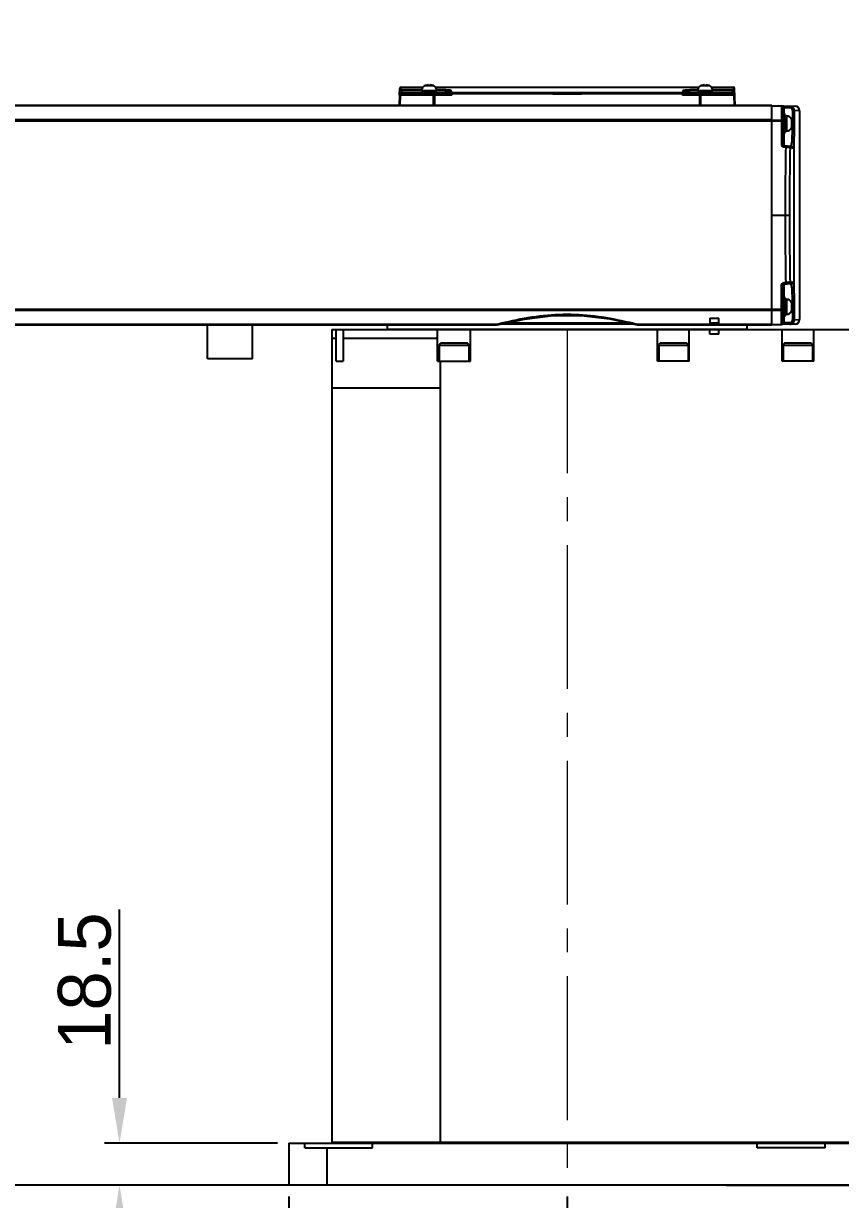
# Model space of a CAD drawing. Header units: millimetres. Extents: x 4086 to 8300, y 123 to 1549.
# Drawn here: x 6864.6 to 6972.9, y 837.6 to 993.5 of the extents above; entities that cross this region are included whole.
import ezdxf

# ---------------------------------------------------------------- set-up
doc = ezdxf.new("R2010")
doc.units = ezdxf.units.MM
doc.linetypes.add('CENTER2', pattern=[28.575, 19.05, -3.175, 3.175, -3.175])
doc.layers.add('中心线层', color=7, linetype='CENTER2', lineweight=0)
doc.layers.add('轮廓实线层', color=7, linetype='Continuous', lineweight=30)
doc.styles.add('思源黑', font='SourceHanSansCN-Normal.ttf')
doc.dimstyles.new('尺寸标注_3_10比例', dxfattribs={"dimtxt": 7, "dimasz": 6, "dimexe": 2, "dimexo": 1.5, "dimgap": 1, "dimtad": 1, "dimdec": 1, "dimlfac": 3.333333, "dimdsep": 46, "dimtxsty": '思源黑', "dimcen": 0.09, "dimadec": 0, "dimazin": 0, "dimtp": 0.01, "dimtm": 0.01, "dimtfac": 1, "dimtdec": 1, "dimtofl": 0, "dimtmove": 0, "dimatfit": 3, "dimfxl": 0, "dimtolj": 1, "dimarcsym": 0})

# ---------------------------------------------------------------- blocks, each defined once
blk = doc.blocks.new('*D2682')
at = {"layer": 'Defpoints', "color": 0}
for p in [(6600.6, 1170.28), (6687.99, 1170.28), (6899.74, 839.53)]:
    blk.add_point(p, dxfattribs=at)
at = {"layer": '轮廓实线层', "color": 0, "lineweight": -2}
for p, q in [((6686.49, 1170.28), (6598.6, 1170.28)), ((6600.6, 845.53), (6600.6, 1164.28)), ((6898.24, 839.53), (6598.6, 839.53))]:
    blk.add_line(p, q, dxfattribs=at)
at = {"layer": '轮廓实线层', "color": 0}
for points in [[(6601.6, 1164.28), (6599.6, 1164.28), (6600.6, 1170.28)], [(6599.6, 845.53), (6601.6, 845.53), (6600.6, 839.53)]]:
    blk.add_solid(points, dxfattribs=at)
at = {"layer": '轮廓实线层', "color": 0, "insert": (6595.97, 1004.91), "char_height": 7, "attachment_point": 5, "rotation": 90, "style": '思源黑'}
blk.add_mtext('\\A1;\\A1;1099.5', dxfattribs=at)
blk = doc.blocks.new('*D2683')
at = {"layer": 'Defpoints', "color": 0}
for p in [(6815.69, 951.14), (6795.23, 839.53), (6924.69, 839.53)]:
    blk.add_point(p, dxfattribs=at)
at = {"layer": '轮廓实线层', "color": 0, "lineweight": -2}
for p, q in [((6814.19, 951.14), (6793.23, 951.14)), ((6795.23, 945.14), (6795.23, 845.53)), ((6923.19, 839.53), (6793.23, 839.53))]:
    blk.add_line(p, q, dxfattribs=at)
at = {"layer": '轮廓实线层', "color": 0}
for points in [[(6796.23, 945.14), (6794.23, 945.14), (6795.23, 951.14)], [(6794.23, 845.53), (6796.23, 845.53), (6795.23, 839.53)]]:
    blk.add_solid(points, dxfattribs=at)
at = {"layer": '轮廓实线层', "color": 0, "insert": (6790.6, 897.94), "char_height": 7, "attachment_point": 5, "rotation": 90, "style": '思源黑'}
blk.add_mtext('\\A1;372', dxfattribs=at)
blk = doc.blocks.new('*D2687')
at = {"layer": 'Defpoints', "color": 0}
for p in [(6685.77, 959.68), (6655, 839.53), (6899.74, 839.53)]:
    blk.add_point(p, dxfattribs=at)
at = {"layer": '轮廓实线层', "color": 0, "lineweight": -2}
for p, q in [((6684.27, 959.68), (6653, 959.68)), ((6655, 953.68), (6655, 845.53)), ((6898.24, 839.53), (6653, 839.53))]:
    blk.add_line(p, q, dxfattribs=at)
at = {"layer": '轮廓实线层', "color": 0}
for points in [[(6656, 953.68), (6654, 953.68), (6655, 959.68)], [(6654, 845.53), (6656, 845.53), (6655, 839.53)]]:
    blk.add_solid(points, dxfattribs=at)
at = {"layer": '轮廓实线层', "color": 0, "insert": (6650.37, 899.61), "char_height": 7, "attachment_point": 5, "rotation": 90, "style": '思源黑'}
blk.add_mtext('\\A1;400.5', dxfattribs=at)
blk = doc.blocks.new('*D2688')
at = {"layer": 'Defpoints', "color": 0}
for p in [(6877.29, 845.08), (6899.74, 845.08), (6899.74, 839.53)]:
    blk.add_point(p, dxfattribs=at)
at = {"layer": '轮廓实线层', "color": 0, "lineweight": -2}
for p, q in [((6877.29, 851.08), (6877.29, 876.05)), ((6898.24, 845.08), (6875.29, 845.08)), ((6898.24, 839.53), (6875.29, 839.53)), ((6877.29, 833.53), (6877.29, 827.53))]:
    blk.add_line(p, q, dxfattribs=at)
at = {"layer": '轮廓实线层', "color": 0}
for points in [[(6876.29, 851.08), (6878.29, 851.08), (6877.29, 845.08)], [(6878.29, 833.53), (6876.29, 833.53), (6877.29, 839.53)]]:
    blk.add_solid(points, dxfattribs=at)
at = {"layer": '轮廓实线层', "color": 0, "insert": (6872.67, 866.57), "char_height": 7, "attachment_point": 5, "rotation": 90, "style": '思源黑'}
blk.add_mtext('\\A1;18.5', dxfattribs=at)
blk = doc.blocks.new('*D2689')
at = {"layer": 'Defpoints', "color": 0}
for p in [(6888.56, 1141.11), (7060.31, 1141.11), (6956.26, 839.53)]:
    blk.add_point(p, dxfattribs=at)
at = {"layer": '轮廓实线层', "color": 0, "lineweight": -2}
for p, q in [((6890.06, 1141.11), (7062.31, 1141.11)), ((7060.31, 845.53), (7060.31, 1135.11)), ((6957.76, 839.53), (7062.31, 839.53))]:
    blk.add_line(p, q, dxfattribs=at)
at = {"layer": '轮廓实线层', "color": 0}
for points in [[(7061.31, 1135.11), (7059.31, 1135.11), (7060.31, 1141.11)], [(7059.31, 845.53), (7061.31, 845.53), (7060.31, 839.53)]]:
    blk.add_solid(points, dxfattribs=at)
at = {"layer": '轮廓实线层', "color": 0, "insert": (7055.69, 990.32), "char_height": 7, "attachment_point": 5, "rotation": 90, "style": '思源黑'}
blk.add_mtext('\\A1;\\A1;1040', dxfattribs=at)
blk = doc.blocks.new('*D2692')
at = {"layer": 'Defpoints', "color": 0}
for p in [(6899.74, 839.53), (6936.64, 839.53), (6936.64, 813.13)]:
    blk.add_point(p, dxfattribs=at)
at = {"layer": '轮廓实线层', "color": 0, "lineweight": -2}
for p, q in [((6899.74, 838.03), (6899.74, 811.13)), ((6936.64, 838.03), (6936.64, 811.13)), ((6905.74, 813.13), (6930.64, 813.13))]:
    blk.add_line(p, q, dxfattribs=at)
at = {"layer": '轮廓实线层', "color": 0}
for points in [[(6905.74, 814.13), (6905.74, 812.13), (6899.74, 813.13)], [(6930.64, 812.13), (6930.64, 814.13), (6936.64, 813.13)]]:
    blk.add_solid(points, dxfattribs=at)
at = {"layer": '轮廓实线层', "color": 0, "insert": (6918.19, 817.76), "char_height": 7, "attachment_point": 5, "style": '思源黑'}
blk.add_mtext('\\A1;123', dxfattribs=at)
blk = doc.blocks.new('*D2693')
at = {"layer": 'Defpoints', "color": 0}
for p in [(6936.64, 839.53), (6987.34, 839.53), (6987.34, 813.29)]:
    blk.add_point(p, dxfattribs=at)
at = {"layer": '轮廓实线层', "color": 0, "lineweight": -2}
for p, q in [((6936.64, 838.03), (6936.64, 811.29)), ((6987.34, 838.03), (6987.34, 811.29)), ((6942.64, 813.29), (6981.34, 813.29))]:
    blk.add_line(p, q, dxfattribs=at)
at = {"layer": '轮廓实线层', "color": 0}
for points in [[(6942.64, 814.29), (6942.64, 812.29), (6936.64, 813.29)], [(6981.34, 812.29), (6981.34, 814.29), (6987.34, 813.29)]]:
    blk.add_solid(points, dxfattribs=at)
at = {"layer": '轮廓实线层', "color": 0, "insert": (6961.99, 817.91), "char_height": 7, "attachment_point": 5, "style": '思源黑'}
blk.add_mtext('\\A1;169', dxfattribs=at)

msp = doc.modelspace()

# ---------------------------------------------------------------- linework, layer by layer
for p, q in [((6914.586, 984.7), (6914.597, 985.027)), ((6914.597, 985.027), (6917.488, 985.027)), ((6917.834, 985.277), (6917.767, 985.251)), ((6917.767, 985.251), (6918.216, 985.252)), ((6917.834, 985.277), (6917.834, 985.272)), ((6918.216, 985.356), (6918.216, 985.272)), ((6918.216, 985.252), (6918.267, 985.248)), ((6918.267, 985.248), (6918.344, 985.251)), ((6918.344, 985.251), (6918.418, 985.248)), ((6918.418, 985.248), (6918.471, 985.252)), ((6918.471, 985.272), (6918.471, 985.356)), ((6918.471, 985.252), (6918.914, 985.251)), ((6918.921, 985.251), (6918.854, 985.277)), ((6918.854, 985.272), (6918.854, 985.277)), ((6918.914, 985.251), (6918.921, 985.251)), ((6919.199, 985.027), (6954.088, 985.027)), ((6954.434, 985.277), (6954.367, 985.251)), ((6954.367, 985.251), (6954.816, 985.252)), ((6954.434, 985.277), (6954.434, 985.272)), ((6954.816, 985.356), (6954.816, 985.272)), ((6954.816, 985.252), (6954.867, 985.248)), ((6954.867, 985.248), (6954.944, 985.251)), ((6954.944, 985.251), (6955.018, 985.248)), ((6955.018, 985.248), (6955.071, 985.252)), ((6955.071, 985.272), (6955.071, 985.356)), ((6955.071, 985.252), (6955.514, 985.251)), ((6955.521, 985.251), (6955.454, 985.277)), ((6955.454, 985.272), (6955.454, 985.277)), ((6955.514, 985.251), (6955.521, 985.251)), ((6955.799, 985.027), (6958.69, 985.027)), ((6958.69, 985.027), (6958.702, 984.7)), ((6914.416, 983.983), (6914.369, 982.634)), ((6914.416, 983.991), (6914.447, 984.882)), ((6921.365, 983.983), (6914.416, 983.983)), ((6914.436, 984.555), (6914.459, 984.63)), ((6914.507, 982.634), (6914.543, 983.983)), ((6914.572, 984.134), (6920.977, 984.134)), ((6914.727, 984.276), (6914.737, 984.556)), ((6914.727, 984.276), (6921.115, 984.276)), ((6917.324, 984.694), (6914.736, 984.693)), ((6917.324, 984.557), (6914.737, 984.556)), ((6917.039, 984.284), (6917.039, 984.134)), ((6917.324, 984.587), (6919.364, 984.587)), ((6917.324, 984.587), (6917.324, 984.497)), ((6919.364, 984.497), (6917.324, 984.497)), ((6917.559, 984.497), (6917.559, 984.284)), ((6918.911, 982.634), (6918.927, 983.983)), ((6919.06, 983.983), (6919.056, 982.634)), ((6919.128, 984.497), (6919.128, 984.284)), ((6919.225, 984.276), (6919.225, 984.497)), ((6919.364, 984.587), (6919.364, 984.497)), ((6919.649, 984.284), (6919.649, 984.134)), ((6920.962, 984.134), (6921.025, 984.147)), ((6920.977, 984.134), (6921.048, 984.152)), ((6920.999, 984.131), (6920.977, 984.134)), ((6921.115, 984.276), (6921.131, 984.461)), ((6921.115, 984.276), (6921.115, 984.265)), ((6921.115, 984.265), (6921.115, 984.259)), ((6921.153, 984.248), (6921.173, 984.237)), ((6921.173, 984.237), (6921.199, 984.206)), ((6921.199, 984.206), (6921.225, 984.172)), ((6921.254, 984.134), (6921.326, 984.036)), ((6921.262, 984.379), (6921.272, 984.457)), ((6921.272, 984.53), (6921.281, 984.598)), ((6921.272, 984.457), (6921.272, 984.53)), ((6921.365, 983.983), (6921.386, 984.225)), ((6951.901, 984.225), (6951.922, 983.983)), ((6951.922, 983.983), (6952.033, 984.134)), ((6952.04, 984.036), (6951.922, 983.983)), ((6958.872, 983.983), (6951.922, 983.983)), ((6952.006, 984.598), (6952.017, 984.444)), ((6952.017, 984.444), (6952.025, 984.379)), ((6952.134, 984.248), (6952.114, 984.237)), ((6952.156, 984.461), (6952.172, 984.276)), ((6952.172, 984.276), (6958.561, 984.276)), ((6952.172, 984.27), (6952.172, 984.276)), ((6952.172, 984.259), (6952.172, 984.27)), ((6952.31, 984.134), (6958.716, 984.134)), ((6953.639, 984.284), (6953.639, 984.134)), ((6953.924, 984.587), (6955.964, 984.587)), ((6953.924, 984.587), (6953.924, 984.497)), ((6955.964, 984.497), (6953.924, 984.497)), ((6954.062, 984.276), (6954.062, 984.497)), ((6954.159, 984.497), (6954.159, 984.284)), ((6954.232, 982.634), (6954.227, 983.983)), ((6954.377, 982.634), (6954.361, 983.983)), ((6955.728, 984.497), (6955.728, 984.284)), ((6958.552, 984.693), (6955.964, 984.694)), ((6955.964, 984.587), (6955.964, 984.497)), ((6958.551, 984.556), (6955.964, 984.557)), ((6956.249, 984.284), (6956.249, 984.134)), ((6958.561, 984.276), (6958.551, 984.556)), ((6958.656, 984.173), (6958.63, 984.193)), ((6958.744, 983.983), (6958.781, 982.634)), ((6958.852, 984.555), (6958.831, 984.625)), ((6958.919, 982.634), (6958.84, 984.882)), ((6963.794, 982.634), (6832.244, 982.634)), ((6963.794, 982.592), (6832.244, 982.592)), ((6963.794, 982.634), (6966.894, 982.525)), ((6963.794, 953.534), (6963.794, 982.634)), ((6963.794, 982.592), (6965.062, 982.554)), ((6965.062, 982.589), (6965.062, 977.48)), ((6965.431, 982.337), (6965.294, 982.35)), ((6965.294, 982.35), (6965.294, 977.445)), ((6965.431, 982.337), (6966.171, 982.311)), ((6965.431, 981.539), (6965.431, 982.337)), ((6966.522, 981.951), (6966.74, 981.951)), ((6966.522, 981.951), (6966.522, 979.578)), ((6966.74, 981.951), (6966.74, 979.578)), ((6967.473, 981.926), (6966.74, 981.951)), ((6967.473, 981.926), (6967.473, 954.242)), ((6963.794, 980.7), (6807.794, 980.7)), ((6963.794, 980.545), (6807.794, 980.545)), ((6963.794, 980.7), (6965.062, 980.668)), ((6965.062, 980.536), (6963.794, 980.545)), ((6965.294, 981.539), (6965.444, 981.539)), ((6965.444, 981.539), (6965.444, 978.929)), ((6965.444, 981.018), (6965.657, 981.018)), ((6965.657, 981.254), (6965.747, 981.254)), ((6965.657, 979.214), (6965.657, 981.254)), ((6965.747, 981.254), (6965.747, 979.214)), ((6966.411, 980.811), (6966.411, 979.657)), ((6966.438, 980.744), (6966.432, 980.744)), ((6966.516, 980.361), (6966.432, 980.361)), ((6965.294, 978.929), (6965.444, 978.929)), ((6965.431, 977.296), (6965.431, 978.929)), ((6965.444, 979.449), (6965.657, 979.449)), ((6965.657, 979.214), (6965.747, 979.214)), ((6966.74, 979.578), (6966.358, 979.578)), ((6966.432, 980.106), (6966.516, 980.106)), ((6966.432, 979.724), (6966.437, 979.724)), ((6965.431, 977.296), (6966.292, 977.221)), ((6966.713, 978.317), (6966.713, 957.911)), ((6965.619, 977.072), (6965.418, 977.09)), ((6966.51, 976.981), (6966.195, 977.009)), ((6963.794, 968.084), (6966.125, 968.084)), ((6965.062, 953.578), (6965.062, 958.748)), ((6965.294, 958.782), (6965.294, 953.818)), ((6965.418, 959.138), (6965.618, 959.155)), ((6965.431, 958.932), (6966.292, 959.007)), ((6965.431, 957.239), (6965.431, 958.932)), ((6966.194, 959.218), (6966.51, 959.246)), ((6965.294, 957.239), (6965.444, 957.239)), ((6965.444, 957.239), (6965.444, 954.629)), ((6807.794, 955.623), (6963.794, 955.623)), ((6963.794, 955.467), (6807.794, 955.467)), ((6963.794, 955.623), (6965.062, 955.632)), ((6963.794, 955.467), (6965.062, 955.5)), ((6965.444, 956.718), (6965.657, 956.718)), ((6965.657, 956.954), (6965.747, 956.954)), ((6965.657, 954.914), (6965.657, 956.954)), ((6965.747, 956.954), (6965.747, 954.914)), ((6966.318, 956.65), (6966.74, 956.65)), ((6966.411, 956.511), (6966.411, 955.357)), ((6966.438, 956.444), (6966.432, 956.444)), ((6966.516, 956.061), (6966.432, 956.061)), ((6966.432, 955.806), (6966.516, 955.806)), ((6966.432, 955.424), (6966.437, 955.424)), ((6966.522, 956.65), (6966.522, 954.216)), ((6966.74, 956.65), (6966.74, 954.216)), ((6942.287, 954.324), (6945.937, 953.542)), ((6955.544, 954.434), (6956.744, 954.434)), ((6955.544, 954.434), (6955.544, 953.534)), ((6956.744, 953.534), (6956.744, 954.434)), ((6965.294, 954.629), (6965.444, 954.629)), ((6965.431, 953.83), (6965.431, 954.629)), ((6966.171, 953.856), (6965.431, 953.83)), ((6965.444, 955.149), (6965.657, 955.149)), ((6965.657, 954.914), (6965.747, 954.914)), ((6966.74, 954.216), (6966.522, 954.216)), ((6966.74, 954.216), (6967.473, 954.242)), ((6927.28, 953.576), (6807.794, 953.576)), ((6807.794, 953.534), (6927.28, 953.534)), ((6888.944, 949.034), (6888.944, 953.534)), ((6894.944, 949.034), (6894.944, 953.534)), ((6905.437, 952.934), (6987.194, 952.934)), ((6905.444, 952.934), (6905.444, 845.234)), ((6906.018, 948.734), (6906.018, 952.934)), ((6906.927, 952.934), (6906.927, 948.734)), ((6912.794, 953.534), (6912.794, 952.934)), ((6919.469, 948.734), (6919.469, 952.934)), ((6923.819, 948.734), (6923.819, 952.934)), ((6927.28, 953.576), (6927.28, 953.538)), ((6927.352, 953.543), (6927.28, 953.534)), ((6927.352, 953.543), (6927.352, 953.543)), ((6927.993, 953.684), (6945.295, 953.684)), ((6928.709, 953.834), (6944.577, 953.834)), ((6945.936, 953.543), (6946.008, 953.534)), ((6945.936, 953.542), (6945.936, 953.543)), ((6946.008, 953.576), (6945.948, 953.591)), ((6955.544, 953.576), (6946.008, 953.576)), ((6946.008, 953.534), (6946.008, 953.576)), ((6946.008, 953.534), (6963.794, 953.534)), ((6948.644, 948.734), (6948.644, 952.934)), ((6952.844, 948.734), (6952.844, 952.934)), ((6955.544, 953.834), (6956.744, 953.834)), ((6955.544, 952.334), (6955.544, 952.934)), ((6956.744, 952.334), (6955.544, 952.334)), ((6963.794, 953.576), (6956.744, 953.576)), ((6956.744, 952.334), (6956.744, 952.934)), ((6960.494, 952.934), (6960.494, 953.534)), ((6963.794, 953.576), (6965.062, 953.614)), ((6963.794, 953.534), (6965.062, 953.578)), ((6966.158, 953.616), (6965.109, 953.58)), ((6965.144, 948.734), (6965.144, 952.934)), ((6965.294, 953.818), (6965.431, 953.83)), ((6966.894, 953.642), (6966.179, 953.617)), ((6969.344, 948.734), (6969.344, 952.934)), ((6906.018, 951.734), (6905.444, 951.734)), ((6919.469, 951.734), (6906.927, 951.734)), ((6919.694, 950.834), (6923.594, 950.834)), ((6919.694, 950.834), (6919.694, 948.734)), ((6923.294, 951.134), (6919.994, 951.134)), ((6923.594, 950.834), (6923.594, 948.734)), ((6948.794, 950.834), (6952.694, 950.834)), ((6948.794, 950.834), (6948.794, 948.734)), ((6952.394, 951.134), (6949.094, 951.134)), ((6952.694, 950.834), (6952.694, 948.734)), ((6965.294, 950.834), (6969.194, 950.834)), ((6965.294, 950.834), (6965.294, 948.734)), ((6968.894, 951.134), (6965.594, 951.134)), ((6969.194, 950.834), (6969.194, 948.734)), ((6894.944, 949.034), (6888.944, 949.034)), ((6906.018, 948.734), (6906.927, 948.734)), ((6919.469, 948.734), (6923.819, 948.734)), ((6919.844, 845.084), (6919.844, 948.734)), ((6952.844, 948.734), (6948.644, 948.734)), ((6969.344, 948.734), (6965.144, 948.734)), ((6919.844, 945.134), (6905.444, 945.134)), ((6899.744, 845.084), (6987.344, 845.084)), ((6899.744, 845.084), (6899.744, 839.534)), ((6901.844, 844.484), (6901.844, 845.084)), ((6905.444, 845.234), (6987.344, 845.234)), ((6910.844, 844.484), (6910.844, 845.084)), ((6961.844, 844.484), (6961.844, 845.084)), ((6970.844, 844.484), (6970.844, 845.084)), ((6901.844, 844.484), (6910.844, 844.484)), ((6904.844, 839.534), (6904.844, 844.484)), ((6970.844, 844.484), (6961.844, 844.484)), ((6987.344, 839.534), (6899.744, 839.534))]:
    msp.add_line(p, q)
for points in [[(6921.055, 984.114), (6921.026, 984.124), (6920.999, 984.131)], [(6952.162, 984.258), (6952.15, 984.255), (6952.134, 984.248)], [(6927.351, 953.542), (6930.979, 954.321), (6934.769, 954.786), (6938.5, 954.787), (6942.287, 954.324)]]:
    msp.add_lwpolyline(points)
for centre, radius, start, end in [((6914.597, 984.877), 0.15, 90, 177.99998), ((6918.044, 984.587), 0.72, 112.61986, 180), ((6918.344, 983.867), 1.495, 94.89378, 109.95213), ((6918.344, 983.867), 1.411, 84.81427, 95.18573), ((6918.344, 983.867), 1.495, 70.04787, 85.10622), ((6918.644, 984.587), 0.72, 0, 67.38014), ((6954.644, 984.587), 0.72, 112.61986, 180), ((6954.944, 983.867), 1.495, 94.89378, 109.95213), ((6954.944, 983.867), 1.411, 84.81427, 95.18573), ((6954.944, 983.867), 1.495, 70.04787, 85.10622), ((6955.244, 984.587), 0.72, 0, 67.38014), ((6958.69, 984.877), 0.15, 2.00002, 90), ((6914.572, 983.978), 0.156, 90, 178), ((6914.616, 981.269), 3.01, 89.10628, 90.74056), ((6914.734, 987.747), 3.054, 268.63693, 270.03477), ((6914.616, 981.065), 3.213, 88.01252, 89.15349), ((6919.242, 939.947), 44.747, 89.35, 89.84161), ((6920.96, 984.29), 0.156, 270, 342.08944), ((6917.907, 981.636), 4.176, 36.74145, 37.39093), ((6941.789, 999.049), 25.379, 216.26749, 216.4154), ((6936.644, 3952.264), 2968.078, 269.705466, 270.294521), ((6936.644, 3969.429), 2985.098, 269.707383, 270.292604), ((6951.752, 989.433), 5.209, 271.84036, 272.5317), ((6953.957, 979.676), 4.763, 112.96162, 113.72888), ((6954.855, 977.581), 7.041, 112.62006, 113.03897), ((6952.327, 984.29), 0.156, 185, 270), ((6958.672, 981.065), 3.213, 90.8463, 91.98747), ((6958.672, 981.27), 3.008, 89.25459, 90.8938), ((6958.716, 983.978), 0.156, 2, 90), ((6965.054, 982.35), 0.24, 0, 88), ((6966.137, 981.95), 0.603, 4.00488, 21.65979), ((6966.15, 981.951), 0.59, 0.00635, 3.97647), ((6966.873, 981.926), 0.6, 0, 87.99994), ((6965.747, 980.534), 0.72, 22.61979, 89.99977), ((6965.027, 980.234), 1.495, 4.89378, 22.61986), ((6965.027, 980.234), 1.411, 354.81427, 5.18573), ((6965.747, 979.934), 0.72, 270, 337.38021), ((6965.027, 980.234), 1.495, 337.38014, 355.10622), ((6945.457, 979.481), 21.064, 357.14495, 359.18313), ((6940.926, 979.577), 25.596, 359.1143, 0.00219), ((6965.551, 977.509), 0.49, 183.39672, 192.72997), ((6965.533, 977.504), 0.471, 192.67753, 201.81239), ((6965.444, 977.445), 0.15, 180, 265), ((7545.537, 967.922), 579.989, 179.096017, 179.984008), ((6964.878, 965.071), 12.025, 85.48173, 86.46736), ((7553.415, 967.922), 587.29, 179.113424, 179.984203), ((7545.571, 968.247), 580.022, 180.016125, 180.898123), ((7553.454, 968.247), 587.329, 180.015933, 180.880808), ((6965.444, 958.782), 0.15, 95, 180), ((6965.463, 958.713), 0.427, 96.06072, 103.5066), ((6965.048, 968.744), 9.605, 273.40398, 274.62604), ((6945.436, 956.746), 21.085, 0.81767, 2.85001), ((6940.932, 956.651), 25.59, 359.99782, 0.88593), ((6965.747, 956.234), 0.72, 22.61979, 89.99977), ((6965.027, 955.934), 1.495, 4.89378, 22.61986), ((6965.027, 955.934), 1.495, 337.38014, 355.10622), ((6965.027, 955.934), 1.411, 354.81427, 5.18573), ((6965.747, 955.634), 0.72, 270, 337.38021), ((6966.151, 954.216), 0.589, 355.77926, 359.97527), ((6966.873, 954.242), 0.6, 272, 0), ((6935.037, 924.59), 30.005, 104.86517, 104.98207), ((6935.821, 921.598), 33.099, 103.67657, 104.84753), ((6937.061, 916.537), 38.309, 103.09335, 103.68896), ((6928.993, 885.846), 69.833, 76.50434, 76.84595), ((6926.104, 873.845), 82.178, 76.02636, 76.49876), ((6965.054, 953.818), 0.24, 272, 0), ((6966.137, 954.218), 0.602, 272.01542, 278.24353), ((6966.136, 954.227), 0.611, 278.23668, 293.58136), ((6919.994, 950.834), 0.3, 90, 180), ((6923.294, 950.834), 0.3, 0, 90), ((6949.094, 950.834), 0.3, 90, 180), ((6952.394, 950.834), 0.3, 0, 90), ((6965.594, 950.834), 0.3, 90, 180), ((6968.894, 950.834), 0.3, 0, 90)]:
    msp.add_arc(centre, radius, start, end)
for points, knots in [([(6914.426, 984.26), (6914.426, 984.274), (6914.505, 984.268), (6914.54, 984.277), (6914.577, 984.278)], [0, 0, 0, 0, 0.2726011, 1, 1, 1, 1]), ([(6914.737, 984.556), (6914.666, 984.557), (6914.56, 984.57), (6914.483, 984.549), (6914.436, 984.563), (6914.436, 984.555)], [0, 0, 0, 0, 0.7068781, 0.9233068, 1, 1, 1, 1]), ([(6914.46, 984.63), (6914.466, 984.64), (6914.481, 984.659), (6914.5, 984.673), (6914.511, 984.679)], [0, 0, 0, 0, 0.4999514, 1, 1, 1, 1]), ([(6914.511, 984.679), (6914.522, 984.686), (6914.547, 984.696), (6914.573, 984.7), (6914.586, 984.7)], [0, 0, 0, 0, 0.5157187, 1, 1, 1, 1]), ([(6914.727, 984.276), (6914.721, 984.221), (6914.643, 984.181), (6914.588, 984.143), (6914.576, 984.136)], [0, 0, 0, 0, 0.8075514, 1, 1, 1, 1]), ([(6914.586, 984.7), (6914.586, 984.693), (6914.627, 984.701), (6914.643, 984.694), (6914.662, 984.694)], [0, 0, 0, 0, 0.2708913, 1, 1, 1, 1]), ([(6914.605, 984.114), (6914.61, 984.114), (6914.624, 984.109), (6914.634, 984.1), (6914.64, 984.095)], [0, 0, 0, 0, 0.4222354, 1, 1, 1, 1]), ([(6914.737, 984.556), (6914.737, 984.588), (6914.735, 984.634), (6914.738, 984.68), (6914.736, 984.693)], [0, 0, 0, 0, 0.7016639, 1, 1, 1, 1]), ([(6918.927, 983.983), (6918.927, 984.018), (6918.928, 984.05), (6918.947, 984.125), (6918.966, 984.103), (6918.969, 984.095)], [0, 0, 0, 0, 0.6546656, 0.8385187, 1, 1, 1, 1]), ([(6919.075, 984.134), (6919.069, 984.134), (6919.066, 984.097), (6919.063, 984.079), (6919.063, 984.061)], [0, 0, 0, 0, 0.2590169, 1, 1, 1, 1]), ([(6919.063, 984.061), (6919.063, 984.054), (6919.063, 984.038), (6919.064, 984.022), (6919.064, 984.014)], [0, 0, 0, 0, 0.4667251, 1, 1, 1, 1]), ([(6920.332, 984.541), (6920.258, 984.543), (6919.936, 984.552), (6919.614, 984.556), (6919.365, 984.557)], [0, 0, 0, 0, 0.2291101, 1, 1, 1, 1]), ([(6920.604, 984.671), (6920.54, 984.673), (6920.255, 984.683), (6919.971, 984.689), (6919.75, 984.691)], [0, 0, 0, 0, 0.2240245, 1, 1, 1, 1]), ([(6921.03, 984.494), (6920.991, 984.5), (6920.759, 984.525), (6920.526, 984.534), (6920.332, 984.541)], [0, 0, 0, 0, 0.1685855, 1, 1, 1, 1]), ([(6921.005, 984.648), (6920.977, 984.65), (6920.843, 984.66), (6920.709, 984.666), (6920.604, 984.671)], [0, 0, 0, 0, 0.2132471, 1, 1, 1, 1]), ([(6921.281, 984.598), (6921.283, 984.623), (6921.136, 984.623), (6921.074, 984.642), (6921.005, 984.648)], [0, 0, 0, 0, 0.2618922, 1, 1, 1, 1]), ([(6921.025, 984.148), (6921.037, 984.153), (6921.059, 984.165), (6921.077, 984.184), (6921.084, 984.194)], [0, 0, 0, 0, 0.5018072, 1, 1, 1, 1]), ([(6921.131, 984.461), (6921.132, 984.471), (6921.083, 984.484), (6921.056, 984.49), (6921.03, 984.494)], [0, 0, 0, 0, 0.2770876, 1, 1, 1, 1]), ([(6921.047, 984.152), (6921.057, 984.157), (6921.075, 984.169), (6921.089, 984.185), (6921.096, 984.194)], [0, 0, 0, 0, 0.4981617, 1, 1, 1, 1]), ([(6921.105, 984.143), (6921.097, 984.136), (6921.081, 984.125), (6921.064, 984.117), (6921.055, 984.114)], [0, 0, 0, 0, 0.519939, 1, 1, 1, 1]), ([(6921.084, 984.194), (6921.092, 984.203), (6921.105, 984.224), (6921.112, 984.247), (6921.115, 984.259)], [0, 0, 0, 0, 0.5142052, 1, 1, 1, 1]), ([(6921.096, 984.194), (6921.103, 984.203), (6921.115, 984.224), (6921.122, 984.246), (6921.125, 984.258)], [0, 0, 0, 0, 0.5110722, 1, 1, 1, 1]), ([(6921.173, 984.237), (6921.167, 984.219), (6921.147, 984.184), (6921.12, 984.155), (6921.105, 984.143)], [0, 0, 0, 0, 0.4890299, 1, 1, 1, 1]), ([(6921.115, 984.259), (6921.117, 984.272), (6921.127, 984.299), (6921.144, 984.322), (6921.153, 984.333)], [0, 0, 0, 0, 0.4886917, 1, 1, 1, 1]), ([(6921.115, 984.259), (6921.115, 984.258), (6921.12, 984.259), (6921.122, 984.258), (6921.125, 984.258)], [0, 0, 0, 0, 0.2631266, 1, 1, 1, 1]), ([(6921.125, 984.258), (6921.129, 984.258), (6921.139, 984.255), (6921.148, 984.25), (6921.153, 984.248)], [0, 0, 0, 0, 0.4205029, 1, 1, 1, 1]), ([(6921.131, 984.461), (6921.132, 984.473), (6921.138, 984.497), (6921.148, 984.519), (6921.155, 984.529)], [0, 0, 0, 0, 0.4853265, 1, 1, 1, 1]), ([(6921.153, 984.333), (6921.159, 984.339), (6921.172, 984.35), (6921.187, 984.359), (6921.194, 984.363)], [0, 0, 0, 0, 0.501536, 1, 1, 1, 1]), ([(6921.155, 984.529), (6921.161, 984.539), (6921.177, 984.559), (6921.197, 984.573), (6921.208, 984.579)], [0, 0, 0, 0, 0.4998484, 1, 1, 1, 1]), ([(6921.212, 984.083), (6921.208, 984.079), (6921.2, 984.071), (6921.192, 984.064), (6921.188, 984.061)], [0, 0, 0, 0, 0.5083703, 1, 1, 1, 1]), ([(6921.194, 984.363), (6921.205, 984.368), (6921.227, 984.376), (6921.25, 984.379), (6921.262, 984.379)], [0, 0, 0, 0, 0.5140228, 1, 1, 1, 1]), ([(6921.208, 984.579), (6921.22, 984.585), (6921.243, 984.594), (6921.269, 984.598), (6921.281, 984.598)], [0, 0, 0, 0, 0.5147006, 1, 1, 1, 1]), ([(6921.386, 984.225), (6921.367, 984.226), (6921.309, 984.231), (6921.248, 984.223), (6921.211, 984.235)], [0, 0, 0, 0, 0.330922, 1, 1, 1, 1]), ([(6921.254, 984.134), (6921.248, 984.125), (6921.234, 984.107), (6921.219, 984.09), (6921.212, 984.083)], [0, 0, 0, 0, 0.4944884, 1, 1, 1, 1]), ([(6921.399, 984.37), (6921.366, 984.37), (6921.338, 984.382), (6921.261, 984.366), (6921.262, 984.379)], [0, 0, 0, 0, 0.7018384, 1, 1, 1, 1]), ([(6921.386, 984.225), (6921.386, 984.243), (6921.392, 984.288), (6921.374, 984.352), (6921.399, 984.37)], [0, 0, 0, 0, 0.3590555, 1, 1, 1, 1]), ([(6951.957, 984.372), (6951.946, 984.371), (6951.923, 984.37), (6951.9, 984.37), (6951.888, 984.37)], [0, 0, 0, 0, 0.475896, 1, 1, 1, 1]), ([(6951.901, 984.226), (6951.901, 984.243), (6951.895, 984.288), (6951.913, 984.352), (6951.888, 984.37)], [0, 0, 0, 0, 0.3591729, 1, 1, 1, 1]), ([(6952.025, 984.379), (6952.026, 984.373), (6951.988, 984.378), (6951.974, 984.372), (6951.957, 984.372)], [0, 0, 0, 0, 0.2802027, 1, 1, 1, 1]), ([(6952.114, 984.237), (6952.095, 984.236), (6952.051, 984.233), (6952.007, 984.23), (6951.982, 984.229)], [0, 0, 0, 0, 0.4385997, 1, 1, 1, 1]), ([(6952.073, 984.624), (6952.056, 984.621), (6952.037, 984.617), (6952.006, 984.605), (6952.006, 984.598)], [0, 0, 0, 0, 0.7139546, 1, 1, 1, 1]), ([(6952.079, 984.579), (6952.068, 984.585), (6952.044, 984.594), (6952.018, 984.598), (6952.006, 984.598)], [0, 0, 0, 0, 0.5147022, 1, 1, 1, 1]), ([(6952.093, 984.363), (6952.082, 984.368), (6952.06, 984.376), (6952.037, 984.379), (6952.025, 984.379)], [0, 0, 0, 0, 0.5140229, 1, 1, 1, 1]), ([(6952.033, 984.134), (6952.047, 984.153), (6952.073, 984.187), (6952.101, 984.222), (6952.114, 984.237)], [0, 0, 0, 0, 0.5354527, 1, 1, 1, 1]), ([(6952.033, 984.134), (6952.039, 984.125), (6952.053, 984.107), (6952.068, 984.091), (6952.076, 984.083)], [0, 0, 0, 0, 0.4878166, 1, 1, 1, 1]), ([(6952.684, 984.671), (6952.615, 984.668), (6952.411, 984.657), (6952.206, 984.648), (6952.073, 984.624)], [0, 0, 0, 0, 0.3371138, 1, 1, 1, 1]), ([(6952.076, 984.083), (6952.079, 984.079), (6952.087, 984.071), (6952.095, 984.064), (6952.099, 984.061)], [0, 0, 0, 0, 0.5047411, 1, 1, 1, 1]), ([(6952.132, 984.529), (6952.126, 984.539), (6952.11, 984.559), (6952.09, 984.573), (6952.079, 984.579)], [0, 0, 0, 0, 0.4998484, 1, 1, 1, 1]), ([(6952.137, 984.329), (6952.131, 984.336), (6952.117, 984.349), (6952.101, 984.359), (6952.093, 984.363)], [0, 0, 0, 0, 0.5016077, 1, 1, 1, 1]), ([(6952.114, 984.237), (6952.12, 984.218), (6952.14, 984.184), (6952.167, 984.155), (6952.182, 984.143)], [0, 0, 0, 0, 0.4932088, 1, 1, 1, 1]), ([(6952.156, 984.461), (6952.155, 984.473), (6952.149, 984.497), (6952.139, 984.519), (6952.132, 984.529)], [0, 0, 0, 0, 0.4853265, 1, 1, 1, 1]), ([(6952.172, 984.259), (6952.17, 984.272), (6952.161, 984.296), (6952.146, 984.319), (6952.137, 984.329)], [0, 0, 0, 0, 0.4885809, 1, 1, 1, 1]), ([(6952.232, 984.114), (6952.218, 984.109), (6952.189, 984.098), (6952.161, 984.087), (6952.146, 984.081)], [0, 0, 0, 0, 0.4862236, 1, 1, 1, 1]), ([(6952.948, 984.54), (6952.837, 984.536), (6952.649, 984.527), (6952.383, 984.514), (6952.263, 984.488), (6952.154, 984.481), (6952.156, 984.461)], [0, 0, 0, 0, 0.4161493, 0.729644, 0.9273652, 1, 1, 1, 1]), ([(6952.162, 984.258), (6952.165, 984.258), (6952.167, 984.259), (6952.172, 984.258), (6952.172, 984.259)], [0, 0, 0, 0, 0.7371986, 1, 1, 1, 1]), ([(6952.162, 984.258), (6952.167, 984.235), (6952.186, 984.192), (6952.223, 984.16), (6952.244, 984.15)], [0, 0, 0, 0, 0.4939465, 1, 1, 1, 1]), ([(6952.182, 984.143), (6952.19, 984.136), (6952.206, 984.125), (6952.223, 984.117), (6952.232, 984.114)], [0, 0, 0, 0, 0.5229399, 1, 1, 1, 1]), ([(6952.31, 984.134), (6952.298, 984.134), (6952.272, 984.128), (6952.246, 984.119), (6952.232, 984.114)], [0, 0, 0, 0, 0.422035, 1, 1, 1, 1]), ([(6952.244, 984.15), (6952.254, 984.145), (6952.276, 984.137), (6952.299, 984.134), (6952.31, 984.134)], [0, 0, 0, 0, 0.5133939, 1, 1, 1, 1]), ([(6953.922, 984.694), (6953.809, 984.694), (6953.396, 984.691), (6952.983, 984.683), (6952.684, 984.671)], [0, 0, 0, 0, 0.2732764, 1, 1, 1, 1]), ([(6953.923, 984.557), (6953.836, 984.557), (6953.511, 984.555), (6953.186, 984.549), (6952.948, 984.54)], [0, 0, 0, 0, 0.2659806, 1, 1, 1, 1]), ([(6954.22, 984.113), (6954.218, 984.113), (6954.218, 984.103), (6954.216, 984.098), (6954.216, 984.093)], [0, 0, 0, 0, 0.251387, 1, 1, 1, 1]), ([(6954.227, 983.983), (6954.227, 984.011), (6954.216, 984.041), (6954.235, 984.113), (6954.22, 984.113)], [0, 0, 0, 0, 0.6440488, 1, 1, 1, 1]), ([(6954.361, 983.983), (6954.361, 984.018), (6954.359, 984.05), (6954.34, 984.125), (6954.322, 984.103), (6954.319, 984.095)], [0, 0, 0, 0, 0.6546656, 0.8385187, 1, 1, 1, 1]), ([(6958.551, 984.556), (6958.551, 984.588), (6958.553, 984.634), (6958.55, 984.68), (6958.552, 984.693)], [0, 0, 0, 0, 0.7016773, 1, 1, 1, 1]), ([(6958.852, 984.555), (6958.852, 984.563), (6958.805, 984.549), (6958.728, 984.57), (6958.622, 984.557), (6958.551, 984.556)], [0, 0, 0, 0, 0.076693, 0.293122, 1, 1, 1, 1]), ([(6958.552, 984.693), (6958.587, 984.693), (6958.619, 984.707), (6958.702, 984.685), (6958.702, 984.7)], [0, 0, 0, 0, 0.7071118, 1, 1, 1, 1]), ([(6958.569, 984.253), (6958.567, 984.257), (6958.563, 984.264), (6958.561, 984.272), (6958.561, 984.276)], [0, 0, 0, 0, 0.5138891, 1, 1, 1, 1]), ([(6958.63, 984.193), (6958.618, 984.202), (6958.596, 984.221), (6958.576, 984.242), (6958.569, 984.253)], [0, 0, 0, 0, 0.5170906, 1, 1, 1, 1]), ([(6958.683, 984.114), (6958.677, 984.114), (6958.664, 984.109), (6958.653, 984.1), (6958.648, 984.095)], [0, 0, 0, 0, 0.4222354, 1, 1, 1, 1]), ([(6958.716, 984.134), (6958.708, 984.134), (6958.689, 984.153), (6958.669, 984.164), (6958.656, 984.173)], [0, 0, 0, 0, 0.3229444, 1, 1, 1, 1]), ([(6958.777, 984.679), (6958.765, 984.686), (6958.741, 984.696), (6958.715, 984.7), (6958.702, 984.7)], [0, 0, 0, 0, 0.5157202, 1, 1, 1, 1]), ([(6958.862, 984.26), (6958.862, 984.274), (6958.783, 984.268), (6958.748, 984.277), (6958.711, 984.278)], [0, 0, 0, 0, 0.2725882, 1, 1, 1, 1]), ([(6958.831, 984.625), (6958.825, 984.636), (6958.809, 984.657), (6958.788, 984.673), (6958.777, 984.679)], [0, 0, 0, 0, 0.4998617, 1, 1, 1, 1]), ([(6965.261, 982.451), (6965.261, 982.441), (6965.255, 982.418), (6965.241, 982.4), (6965.232, 982.39)], [0, 0, 0, 0, 0.4278428, 1, 1, 1, 1]), ([(6965.428, 982.542), (6965.427, 982.551), (6965.425, 982.56), (6965.422, 982.577), (6965.418, 982.577)], [0, 0, 0, 0, 0.7191439, 1, 1, 1, 1]), ([(6966.158, 982.551), (6966.182, 982.55), (6966.156, 982.422), (6966.173, 982.368), (6966.171, 982.311)], [0, 0, 0, 0, 0.2970896, 1, 1, 1, 1]), ([(6965.062, 980.536), (6965.117, 980.535), (6965.178, 980.528), (6965.294, 980.51), (6965.294, 980.485)], [0, 0, 0, 0, 0.6855191, 1, 1, 1, 1]), ([(6965.294, 980.493), (6965.294, 980.535), (6965.269, 980.637), (6965.151, 980.643), (6965.11, 980.621)], [0, 0, 0, 0, 0.4701248, 1, 1, 1, 1]), ([(6966.74, 979.578), (6966.74, 979.256), (6966.734, 978.836), (6966.718, 978.416), (6966.713, 978.317)], [0, 0, 0, 0, 0.7644036, 1, 1, 1, 1]), ([(6965.062, 977.48), (6965.117, 977.48), (6965.173, 977.467), (6965.294, 977.469), (6965.294, 977.445)], [0, 0, 0, 0, 0.6970773, 1, 1, 1, 1]), ([(6965.418, 977.09), (6965.423, 977.144), (6965.428, 977.209), (6965.431, 977.273), (6965.431, 977.283)], [0, 0, 0, 0, 0.8487904, 1, 1, 1, 1]), ([(6965.431, 977.283), (6965.431, 977.286), (6965.431, 977.289), (6965.432, 977.296), (6965.431, 977.296)], [0, 0, 0, 0, 0.7440361, 1, 1, 1, 1]), ([(6965.619, 977.072), (6965.623, 977.121), (6965.605, 977.168), (6965.651, 977.277), (6965.632, 977.278)], [0, 0, 0, 0, 0.7176022, 1, 1, 1, 1]), ([(6966.292, 977.221), (6966.325, 977.218), (6966.382, 977.366), (6966.421, 977.574), (6966.468, 977.971), (6966.486, 978.264), (6966.495, 978.432)], [0, 0, 0, 0, 0.0813105, 0.2798775, 0.5932926, 1, 1, 1, 1]), ([(6966.713, 978.317), (6966.7, 978.026), (6966.653, 977.6), (6966.625, 977.14), (6966.549, 977.012)], [0, 0, 0, 0, 0.6617171, 1, 1, 1, 1]), ([(6966.132, 977.024), (6966.113, 977.027), (6966.011, 977.042), (6965.909, 977.051), (6965.825, 977.058)], [0, 0, 0, 0, 0.1856372, 1, 1, 1, 1]), ([(6966.195, 977.009), (6966.188, 977.013), (6966.167, 977.018), (6966.146, 977.022), (6966.132, 977.024)], [0, 0, 0, 0, 0.3537225, 1, 1, 1, 1]), ([(6966.549, 977.012), (6966.543, 977.003), (6966.534, 976.989), (6966.517, 976.981), (6966.51, 976.981)], [0, 0, 0, 0, 0.5963004, 1, 1, 1, 1]), ([(6965.062, 958.748), (6965.117, 958.748), (6965.173, 958.76), (6965.294, 958.758), (6965.294, 958.782)], [0, 0, 0, 0, 0.6972413, 1, 1, 1, 1]), ([(6965.24, 959.076), (6965.259, 959.088), (6965.299, 959.109), (6965.342, 959.123), (6965.364, 959.128)], [0, 0, 0, 0, 0.5000155, 1, 1, 1, 1]), ([(6965.418, 959.138), (6965.423, 959.083), (6965.428, 959.019), (6965.431, 958.954), (6965.431, 958.945)], [0, 0, 0, 0, 0.8489991, 1, 1, 1, 1]), ([(6965.431, 958.945), (6965.431, 958.941), (6965.431, 958.938), (6965.432, 958.932), (6965.431, 958.932)], [0, 0, 0, 0, 0.7439478, 1, 1, 1, 1]), ([(6965.618, 959.155), (6965.622, 959.106), (6965.604, 959.06), (6965.65, 958.951), (6965.631, 958.949)], [0, 0, 0, 0, 0.7174999, 1, 1, 1, 1]), ([(6966.132, 959.203), (6966.113, 959.2), (6966.01, 959.186), (6965.907, 959.177), (6965.823, 959.17)], [0, 0, 0, 0, 0.1851333, 1, 1, 1, 1]), ([(6966.194, 959.218), (6966.187, 959.215), (6966.166, 959.21), (6966.145, 959.206), (6966.132, 959.203)], [0, 0, 0, 0, 0.3546017, 1, 1, 1, 1]), ([(6966.495, 957.794), (6966.486, 957.963), (6966.468, 958.256), (6966.421, 958.653), (6966.382, 958.862), (6966.325, 959.01), (6966.292, 959.007)], [0, 0, 0, 0, 0.4068184, 0.7203408, 0.9188034, 1, 1, 1, 1]), ([(6966.51, 959.246), (6966.517, 959.247), (6966.535, 959.238), (6966.545, 959.222), (6966.55, 959.213)], [0, 0, 0, 0, 0.3993314, 1, 1, 1, 1]), ([(6966.55, 959.213), (6966.624, 959.083), (6966.655, 958.626), (6966.7, 958.2), (6966.713, 957.911)], [0, 0, 0, 0, 0.3403353, 1, 1, 1, 1]), ([(6966.713, 957.911), (6966.711, 957.896), (6966.662, 957.82), (6966.565, 957.801), (6966.495, 957.795)], [0, 0, 0, 0, 0.1725605, 1, 1, 1, 1]), ([(6966.713, 957.911), (6966.718, 957.812), (6966.734, 957.392), (6966.74, 956.971), (6966.74, 956.65)], [0, 0, 0, 0, 0.2355956, 1, 1, 1, 1]), ([(6965.062, 955.632), (6965.117, 955.632), (6965.179, 955.64), (6965.294, 955.657), (6965.294, 955.683)], [0, 0, 0, 0, 0.6845477, 1, 1, 1, 1]), ([(6965.062, 955.5), (6965.116, 955.501), (6965.188, 955.507), (6965.278, 955.577), (6965.248, 955.624), (6965.232, 955.638)], [0, 0, 0, 0, 0.5658805, 0.7693489, 1, 1, 1, 1]), ([(6944.885, 953.848), (6942.185, 954.478), (6936.635, 955.353), (6931.084, 954.479), (6928.382, 953.85)], [0, 0, 0, 0, 0.4998416, 1, 1, 1, 1]), ([(6966.171, 953.856), (6966.173, 953.8), (6966.156, 953.745), (6966.182, 953.617), (6966.158, 953.616)], [0, 0, 0, 0, 0.7029102, 1, 1, 1, 1]), ([(6927.302, 953.557), (6927.298, 953.559), (6927.29, 953.565), (6927.283, 953.572), (6927.28, 953.576)], [0, 0, 0, 0, 0.4757097, 1, 1, 1, 1]), ([(6927.351, 953.542), (6927.343, 953.54), (6927.325, 953.542), (6927.31, 953.551), (6927.302, 953.557)], [0, 0, 0, 0, 0.435288, 1, 1, 1, 1]), ([(6945.95, 953.541), (6945.948, 953.541), (6945.943, 953.541), (6945.939, 953.542), (6945.937, 953.542)], [0, 0, 0, 0, 0.5109036, 1, 1, 1, 1]), ([(6946.008, 953.576), (6945.999, 953.567), (6945.982, 953.551), (6945.96, 953.542), (6945.95, 953.541)], [0, 0, 0, 0, 0.5758087, 1, 1, 1, 1]), ([(6965.294, 953.82), (6965.294, 953.772), (6965.28, 953.659), (6965.149, 953.644), (6965.11, 953.669)], [0, 0, 0, 0, 0.5067258, 1, 1, 1, 1]), ([(6965.418, 953.59), (6965.442, 953.591), (6965.416, 953.72), (6965.433, 953.774), (6965.431, 953.83)], [0, 0, 0, 0, 0.2970906, 1, 1, 1, 1])]:
    msp.add_open_spline(points, degree=3, knots=knots)
for points in [[(6914.543, 983.983), (6914.545, 984.031), (6914.557, 984.114), (6914.605, 984.114)], [(6921.188, 984.061), (6921.144, 984.08), (6921.1, 984.098), (6921.055, 984.114)], [(6921.365, 983.983), (6921.306, 984.009), (6921.247, 984.036), (6921.188, 984.061)], [(6952.325, 984.134), (6952.259, 984.134), (6952.185, 984.194), (6952.172, 984.259)], [(6958.744, 983.983), (6958.743, 984.031), (6958.731, 984.114), (6958.683, 984.114)], [(6965.062, 982.554), (6965.137, 982.551), (6965.261, 982.526), (6965.261, 982.451)], [(6965.431, 982.337), (6965.433, 982.406), (6965.435, 982.474), (6965.428, 982.542)], [(6966.158, 982.551), (6966.237, 982.548), (6966.317, 982.53), (6966.389, 982.497)], [(6966.349, 982.257), (6966.296, 982.29), (6966.233, 982.309), (6966.171, 982.311)], [(6966.522, 981.951), (6966.522, 982.068), (6966.449, 982.197), (6966.349, 982.257)], [(6966.389, 982.497), (6966.524, 982.435), (6966.642, 982.311), (6966.698, 982.173)], [(6965.273, 977.132), (6965.194, 977.172), (6965.129, 977.247), (6965.096, 977.329)], [(6966.195, 977.009), (6966.195, 977.117), (6966.085, 977.239), (6965.977, 977.248)], [(6966.713, 978.317), (6966.701, 978.398), (6966.577, 978.426), (6966.495, 978.432)], [(6965.418, 977.09), (6965.368, 977.096), (6965.318, 977.11), (6965.273, 977.132)], [(6966.51, 976.981), (6966.51, 977.089), (6966.399, 977.211), (6966.292, 977.221)], [(6965.062, 958.748), (6965.064, 958.816), (6965.082, 958.886), (6965.116, 958.945)], [(6965.116, 958.945), (6965.145, 958.997), (6965.189, 959.044), (6965.24, 959.076)], [(6966.194, 959.218), (6966.194, 959.111), (6966.084, 958.989), (6965.976, 958.979)], [(6966.51, 959.246), (6966.51, 959.138), (6966.399, 959.016), (6966.292, 959.007)], [(6966.171, 953.856), (6966.232, 953.858), (6966.294, 953.877), (6966.347, 953.909)], [(6966.347, 953.909), (6966.448, 953.969), (6966.522, 954.098), (6966.522, 954.216)], [(6966.693, 953.983), (6966.635, 953.846), (6966.516, 953.726), (6966.38, 953.667)], [(6966.739, 954.173), (6966.734, 954.108), (6966.718, 954.043), (6966.693, 953.983)]]:
    msp.add_open_spline(points, degree=3)
at = {"layer": '中心线层'}
msp.add_line((6936.644, 952.934), (6936.644, 839.534), dxfattribs=at)
at = {"layer": '轮廓实线层'}
msp.add_line((6912.794, 952.934), (6960.494, 952.934), dxfattribs=at)

# ---------------------------------------------------------------- dimensions: what is measured, and where the dimension line sits
for base, p1, p2, text, picture, middle in [((6600.596, 1170.284), (6899.744, 839.534), (6687.992, 1170.284), '\\A1;1099.5', '*D2682', (6595.97, 1004.909)), ((7060.311, 1141.11), (6956.263, 839.534), (6888.556, 1141.11), '\\A1;1040', '*D2689', (7055.685, 990.322))]:
    dim = msp.add_linear_dim(base=base, p1=p1, p2=p2, angle=90, text=text, dimstyle='尺寸标注_3_10比例', override={"dimtxsty": '思源黑'}, dxfattribs=at)
    dim.commit()
    dim.dimension.update_dxf_attribs({"geometry": picture, "text_midpoint": middle})
for base, p1, p2, picture, middle in [((6655.001, 839.534), (6685.772, 959.684), (6899.744, 839.534), '*D2687', (6650.375, 899.609)), ((6877.287, 845.084), (6899.744, 839.534), (6899.744, 845.084), '*D2688', (6872.67, 866.566))]:
    dim = msp.add_linear_dim(base=base, p1=p1, p2=p2, angle=90, dimstyle='尺寸标注_3_10比例', dxfattribs=at)
    dim.commit()
    dim.dimension.update_dxf_attribs({"geometry": picture, "text_midpoint": middle})
dim = msp.add_linear_dim(base=(6795.23, 839.534), p1=(6815.686, 951.141), p2=(6924.686, 839.534), angle=90, dimstyle='尺寸标注_3_10比例', dxfattribs=at)
dim.commit()
dim.dimension.update_dxf_attribs({"geometry": '*D2683', "text_midpoint": (6795.23, 897.943), "dimtype": 160})
for base, p1, p2, picture, middle in [((6936.644, 813.129), (6899.744, 839.534), (6936.644, 839.534), '*D2692', (6918.194, 817.76)), ((6987.344, 813.287), (6936.644, 839.534), (6987.344, 839.534), '*D2693', (6961.994, 817.913))]:
    dim = msp.add_linear_dim(base=base, p1=p1, p2=p2, dimstyle='尺寸标注_3_10比例', dxfattribs=at)
    dim.commit()
    dim.dimension.update_dxf_attribs({"geometry": picture, "text_midpoint": middle})

doc.saveas('drawing.dxf')
